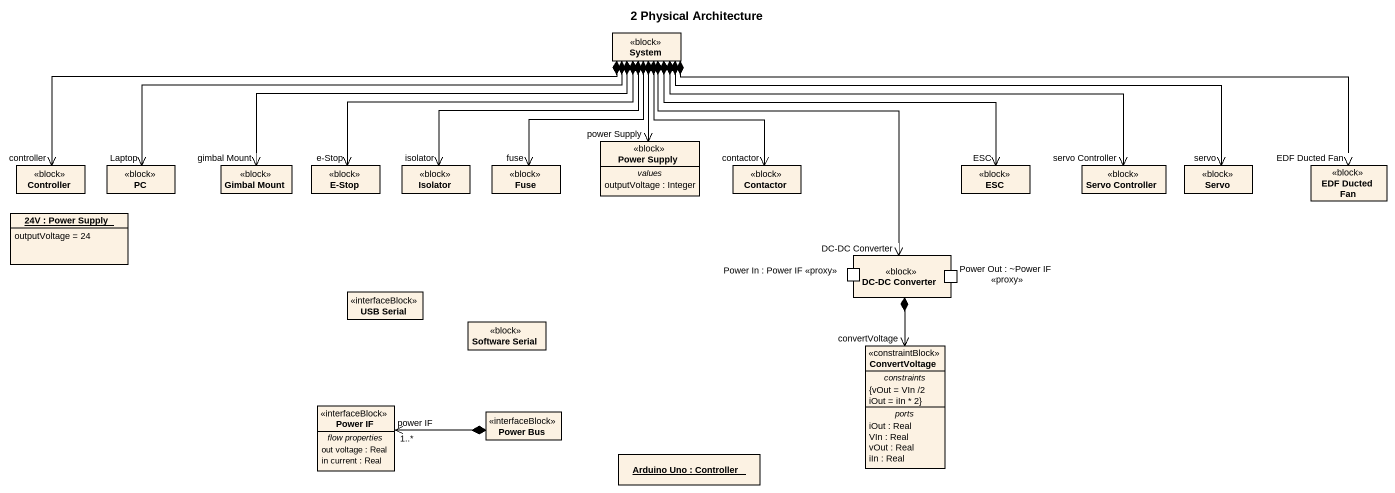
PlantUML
@startuml
title 2 Physical Architecture
allowmixing
hide circle
hide empty members
class System <<block>>
class "Power Supply" as Power_Supply <<block>> {
  -- values --
  outputVoltage : Integer
}
class Controller <<block>>
class PC <<block>>
class "Gimbal Mount" as Gimbal_Mount <<block>>
class "E-Stop" as E_Stop <<block>>
class Isolator <<block>>
class Fuse <<block>>
class Contactor <<block>>
class ESC <<block>>
class "Servo Controller" as Servo_Controller <<block>>
class Servo <<block>>
class "EDF Ducted Fan" as EDF_Ducted_Fan <<block>>
object "24V : Power Supply" as o24V {
  outputVoltage = 24
}
rectangle "DC-DC Converter" as DC_DC_Converter <<block>> {
  port "Power In : Power IF <<proxy>>" as Power_In_Power_IF_proxy
  port "Power Out : ~Power IF <<proxy>>" as Power_Out_Power_IF_proxy
}
class "USB Serial" as USB_Serial <<interfaceBlock>>
class "Software Serial" as Software_Serial <<block>>
class ConvertVoltage <<constraintBlock>> {
  -- constraints --
  {vOut = VIn /2 iOut = iIn * 2}
  -- ports --
  iOut : Real
  VIn : Real
  vOut : Real
  iIn : Real
}
class "Power IF" as Power_IF <<interfaceBlock>> {
  -- flow properties --
  out voltage : Real
  in current : Real
}
class "Power Bus" as Power_Bus <<interfaceBlock>>
object "Arduino Uno : Controller" as Arduino_Uno
System *--> "power Supply" Power_Supply
System *-left-> "controller" Controller
System *-left-> "Laptop" PC
System *-left-> "gimbal Mount" Gimbal_Mount
System *-left-> "e-Stop" E_Stop
System *--> "isolator" Isolator
System *--> "fuse" Fuse
System *--> "contactor" Contactor
System *-right-> "ESC" ESC
System *-right-> "servo Controller" Servo_Controller
System *-right-> "servo" Servo
System *-right-> "EDF Ducted Fan" EDF_Ducted_Fan
System *--> "DC-DC Converter" DC_DC_Converter
DC_DC_Converter *--> "convertVoltage" ConvertVoltage
Power_Bus *-left-> "power IF\n1..*" Power_IF
@enduml
